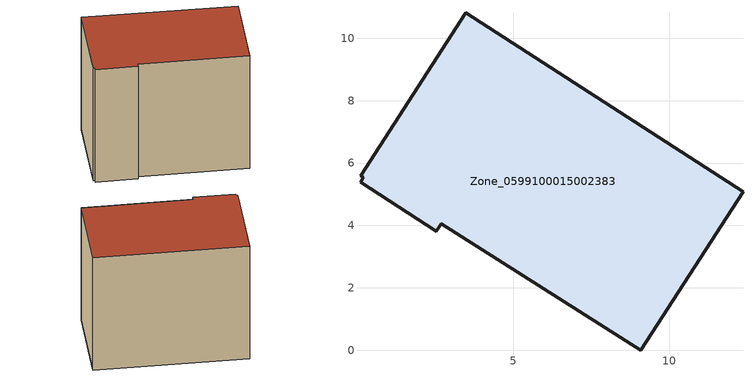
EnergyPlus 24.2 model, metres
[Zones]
Zone_0599100015002383
 floor ground (C_G): 0.2,5.54 0.1,5.6 3.48,10.82 12.37,5.07 9.09,0 2.69,4.05 2.54,3.82 0.1,5.38 z0.95
 wall outside (C_F): 12.37,5.07 3.48,10.82 0.1,5.6 0.2,5.54 0.1,5.38 2.54,3.82 2.69,4.05 9.09,0 12.37,5.07 z0.95:10
 roof outside (C_R): 0.2,5.54 0.1,5.38 2.54,3.82 2.69,4.05 9.09,0 12.37,5.07 3.48,10.82 0.1,5.6 z10
[BUILDING]
Pand.0599100015002383: North Axis=0; Terrain=City; Loads Convergence Tolerance Value=0.04; Temperature Convergence Tolerance Value=0.4; Solar Distribution=FullExterior; Maximum Number of Warmup Days=25; Minimum Number of Warmup Days=1
[Site:Location]
Rotterdam.The.Hague.AP_ZH_NLD Design_Conditions: Latitude=51.96; Longitude=4.45; Time Zone=1; Elevation=-4.5
[SITE:GROUNDTEMPERATURE:BUILDINGSURFACE]
18, 18, 18, 18, 18, 18, 18, 18, 18, 18, 18, 18
[MATERIAL] Thermal Absorptance=0.9; Solar Absorptance=0.7; Visible Absorptance=0.7
Name | Roughness | Thickness | Conductivity | Density | Specific Heat
G.TI.2006-2014 | MediumSmooth | 0.15 | 0.06 | 540 | 1210
F.TI.2006-2014 | Rough | 0.3 | 0.12 | 1920 | 840
R.TI.2006-2014 | MediumRough | 0.2 | 0.08 | 1500 | 1000
[CONSTRUCTION]
C_G: G.TI.2006-2014
C_F: F.TI.2006-2014
C_R: R.TI.2006-2014
[ZONE]
Zone_0599100015002383: Type=1; Multiplier=1; Ceiling Height=Autocalculate; Volume=Autocalculate; Floor Area=autocalculate; Part of Total Floor Area=Yes
[ZONEINFILTRATION:DESIGNFLOWRATE]
Infil_Zone_0599100015002383: Zone or ZoneList or Space or SpaceList=Zone_0599100015002383; Schedule=AlwaysOn; Design Flow Rate Calculation Method=Flow/Area; Flow Rate per Floor Area=0.0015; Constant Term Coefficient=1; Temperature Term Coefficient=0; Velocity Term Coefficient=0; Velocity Squared Term Coefficient=0
[HVACTEMPLATE:ZONE:IDEALLOADSAIRSYSTEM]
Zone_0599100015002383: Maximum Heating Supply Air Temperature=50; Minimum Cooling Supply Air Temperature=13; Maximum Heating Supply Air Humidity Ratio=0.0156; Minimum Cooling Supply Air Humidity Ratio=0.0077; Heating Limit=NoLimit; Cooling Limit=NoLimit; Dehumidification Control Type=ConstantSensibleHeatRatio; Cooling Sensible Heat Ratio=0.7; Dehumidification Setpoint=60; Humidification Control Type=None; Humidification Setpoint=30; Outdoor Air Method=None; Outdoor Air Flow Rate per Person=0.00944; Outdoor Air Flow Rate per Zone Floor Area=0; Outdoor Air Flow Rate per Zone=0; Demand Controlled Ventilation Type=None; Outdoor Air Economizer Type=NoEconomizer; Heat Recovery Type=None; Sensible Heat Recovery Effectiveness=0.7; Latent Heat Recovery Effectiveness=0.65
[ZONECONTROL:THERMOSTAT]
ThermostatControl_Zone_0599100015002383: Zone or ZoneList=Zone_0599100015002383; Control Type Schedule=DualSetpointControlType; Control 1=Thermostat_Zone_0599100015002383; Temperature Difference Between Cutout And Setpoint=0
[THERMOSTATSETPOINT:DUALSETPOINT]
Thermostat_Zone_0599100015002383: Heating Setpoint Temperature Schedule=HeatingSetpoint_Zone_0599100015002383; Cooling Setpoint Temperature Schedule=CoolingSetpoint_Zone_0599100015002383
[SCHEDULE:COMPACT]
HeatingSetpoint_Zone_0599100015002383: Through: 12/31, For: AllDays, Until: 24:00, 21
CoolingSetpoint_Zone_0599100015002383: Through: 12/31, For: AllDays, Until: 24:00, 24
DualSetpointControlType: Through: 12/31, For: AllDays, Until: 24:00, 4
AlwaysOn: Through: 12/31, For: AllDays, Until: 24:00, 1
